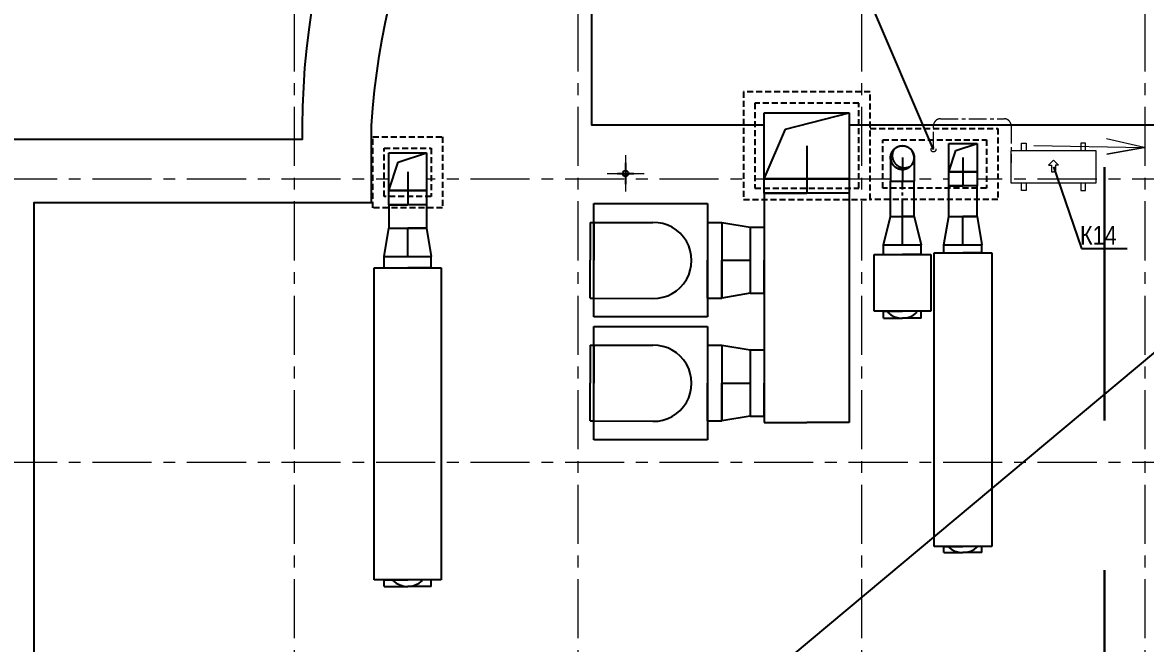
# Model space of a CAD drawing. Header units: millimetres. Extents: x -65527 to 8894748, y -37603 to 223697.
# Drawn here: x -52939 to -41057, y 197436 to 204011 of the extents above; entities that cross this region are included whole.
import ezdxf
from ezdxf import colors
from ezdxf.entities.mleader import LeaderData, LeaderLine
from ezdxf.math import Vec2, Vec3

# ---------------------------------------------------------------- set-up
doc = ezdxf.new("R2010")
doc.units = ezdxf.units.MM
doc.header["$LTSCALE"] = 10
for name, pattern in [('CENTER', [2, 1.25, -0.25, 0.25, -0.25]), ('CENTER2', [28.575, 19.05, -3.175, 3.175, -3.175]), ('HIDDEN', [9.525, 6.35, -3.175])]:
    doc.linetypes.add(name, pattern=pattern)
for name, color, linetype, lineweight in [('_ВК-К1', 14, 'Continuous', 40), ('АР_Оси', 142, 'Continuous', 9), ('АР_тонкая линия', 250, 'Continuous', 0), ('М_0_В35', 142, 'Continuous', 25), ('М_ЗАМЕТКИ', 1, 'Continuous', 13), ('М_фреонопроводы', 10, 'CENTER', 18), ('М_Холод', 161, 'Continuous', 13)]:
    doc.layers.add(name, color=color, linetype=linetype, lineweight=lineweight)
for name, color, linetype in [('Aks_скрытые_линии', 7, 'HIDDEN'), ('Aks_Схема', 3, 'Continuous'), ('Архитектура', 251, 'Continuous'), ('М_шахты ОВ-АР', 10, 'Continuous')]:
    doc.layers.add(name, color=color, linetype=linetype)
doc.layers.add('Для уточнения шахт ОВ', color=61, linetype='Continuous', plot=False)
doc.styles.get("Standard").update_dxf_attribs({"font": 'ARIALN.TTF'})

# ---------------------------------------------------------------- blocks, each defined once
blk = doc.blocks.new('A$C6f2de472')
at = {"layer": 'АР_тонкая линия', "ltscale": 100}
for p, q in [((54.6, -68.5), (54.6, -734.3)), ((54.6, -734.3), (9.6, -509.7)), ((9.6, -509.7), (54.6, -734.3)), ((54.6, -734.3), (103.6, -505.6))]:
    blk.add_line(p, q, dxfattribs=at)
blk = doc.blocks.new('A$C6552fe61')
at = {"layer": '_ВК-К1', "color": 18, "lineweight": 9, "ltscale": 100, "true_color": 0x000000}
for p, q in [((0, 192), (0, -192)), ((-195, 0), (195, 0))]:
    blk.add_line(p, q, dxfattribs=at)
blk = doc.blocks.new('*U303')
at = {"linetype": 'ByBlock'}
for p, q in [((-15.55, -3.05), (-15.55, 3.05)), ((-15.55, 3.05), (15.55, 3.05)), ((15.55, 3.05), (15.55, -3.05)), ((15.55, -3.05), (-15.55, -3.05))]:
    blk.add_line(p, q, dxfattribs=at)
blk = doc.blocks.new('Aks_rs_rect_400x200_to_300x300_300_wipe')
at = {"color": 0, "linetype": 'ByBlock', "lineweight": -2}
blk.add_wipeout([(-2, 0), (2, 0), (1.5, 3), (-1.5, 3)], dxfattribs=at)
blk = doc.blocks.new('Aks_rs_rect_400x200_to_300x300_300')
at = {"color": 0, "linetype": 'ByBlock', "lineweight": -2}
blk.add_blockref('Aks_rs_rect_400x200_to_300x300_300_wipe', (0, 0), dxfattribs=at)
for p, q in [((-2, 0), (-1.5, 3)), ((-1.5, 3), (1.5, 3)), ((1.5, 3), (2, 0)), ((-2, 0), (2, 0))]:
    blk.add_line(p, q, dxfattribs=at)
at = {"layer": 'Aks_Схема'}
blk.add_line((0, 0), (0, 3), dxfattribs=at)
blk = doc.blocks.new('Aks_es_drop_rect_300_300_100_50_50_wipe')
at = {"color": 0, "linetype": 'ByBlock', "lineweight": -2}
blk.add_wipeout([(-1.5, 1.5), (1.5, 1.5), (1.5, -3), (-1.5, -3)], dxfattribs=at)
blk = doc.blocks.new('Aks_es_drop_rect_300_300_100_50_50')
at = {"color": 0, "linetype": 'ByBlock', "lineweight": -2}
blk.add_blockref('Aks_es_drop_rect_300_300_100_50_50_wipe', (0, 0), dxfattribs=at)
for p, q in [((-1.5, 1.5), (1.5, 1.5)), ((-1.5, -3), (-1.5, 1.5)), ((1.5, 1.5), (1.5, -3)), ((1.5, -3), (-1.5, -3))]:
    blk.add_line(p, q, dxfattribs=at)
at = {"layer": 'Aks_скрытые_линии'}
for p, q in [((-0.75, 0.75), (1.5, 1.5)), ((-1.5, -1.5), (-0.75, 0.75)), ((-1.5, -1.5), (1.5, -1.5))]:
    blk.add_line(p, q, dxfattribs=at)
at = {"layer": 'Aks_Схема'}
blk.add_line((0, 0), (0, -3), dxfattribs=at)
blk = doc.blocks.new('*U307')
at = {"linetype": 'ByBlock'}
for p, q in [((-6, -6), (-6, 6)), ((-6, 6), (6, 6)), ((6, 6), (6, -6)), ((6, -6), (-6, -6))]:
    blk.add_line(p, q, dxfattribs=at)
blk = doc.blocks.new('Aks_rs_rect_800x800_to_700x600_300_wipe')
at = {"color": 0, "linetype": 'ByBlock', "lineweight": -2}
blk.add_wipeout([(-4, 0), (4, 0), (3.5, 3), (-3.5, 3)], dxfattribs=at)
blk = doc.blocks.new('Aks_rs_rect_800x800_to_700x600_300')
at = {"color": 0, "linetype": 'ByBlock', "lineweight": -2}
blk.add_blockref('Aks_rs_rect_800x800_to_700x600_300_wipe', (0, 0), dxfattribs=at)
for p, q in [((-4, 0), (-3.5, 3)), ((-3.5, 3), (3.5, 3)), ((3.5, 3), (4, 0)), ((-4, 0), (4, 0))]:
    blk.add_line(p, q, dxfattribs=at)
at = {"layer": 'Aks_Схема'}
blk.add_line((0, 0), (0, 3), dxfattribs=at)
blk = doc.blocks.new('*U308')
at = {"linetype": 'ByBlock'}
for p, q in [((-6, -6), (-6, 6)), ((-6, 6), (6, 6)), ((6, 6), (6, -6)), ((6, -6), (-6, -6))]:
    blk.add_line(p, q, dxfattribs=at)
blk = doc.blocks.new('Aks_es_drop_rect_900_700_100_50_50_wipe')
at = {"color": 0, "linetype": 'ByBlock', "lineweight": -2}
blk.add_wipeout([(-4.5, 3.5), (4.5, 3.5), (4.5, -5), (-4.5, -5)], dxfattribs=at)
blk = doc.blocks.new('Aks_es_drop_rect_900_700_100_50_50')
at = {"color": 0, "linetype": 'ByBlock', "lineweight": -2}
blk.add_blockref('Aks_es_drop_rect_900_700_100_50_50_wipe', (0, 0), dxfattribs=at)
for p, q in [((-4.5, 3.5), (4.5, 3.5)), ((-4.5, -5), (-4.5, 3.5)), ((4.5, 3.5), (4.5, -5)), ((4.5, -5), (-4.5, -5))]:
    blk.add_line(p, q, dxfattribs=at)
at = {"layer": 'Aks_скрытые_линии'}
for p, q in [((-2.25, 1.75), (4.5, 3.5)), ((-4.5, -3.5), (-2.25, 1.75)), ((-4.5, -3.5), (4.5, -3.5))]:
    blk.add_line(p, q, dxfattribs=at)
at = {"layer": 'Aks_Схема'}
blk.add_line((0, 0), (0, -5), dxfattribs=at)
blk = doc.blocks.new('Aks_es_drop_rect_400_400_100_50_50_wipe')
at = {"color": 0, "linetype": 'ByBlock', "lineweight": -2}
blk.add_wipeout([(-2, 2), (2, 2), (2, -3.5), (-2, -3.5)], dxfattribs=at)
blk = doc.blocks.new('Aks_es_drop_rect_400_400_100_50_50')
at = {"color": 0, "linetype": 'ByBlock', "lineweight": -2}
blk.add_blockref('Aks_es_drop_rect_400_400_100_50_50_wipe', (0, 0), dxfattribs=at)
for p, q in [((-2, 2), (2, 2)), ((-2, -3.5), (-2, 2)), ((2, 2), (2, -3.5)), ((2, -3.5), (-2, -3.5))]:
    blk.add_line(p, q, dxfattribs=at)
at = {"layer": 'Aks_скрытые_линии'}
for p, q in [((-1, 1), (2, 2)), ((-2, -2), (-1, 1)), ((-2, -2), (2, -2))]:
    blk.add_line(p, q, dxfattribs=at)
at = {"layer": 'Aks_Схема'}
blk.add_line((0, 0), (0, -3.5), dxfattribs=at)
blk = doc.blocks.new('*U304')
at = {"linetype": 'ByBlock'}
for p, q in [((-16.5, -3.55), (-16.5, 3.55)), ((-16.5, 3.55), (16.5, 3.55)), ((16.5, 3.55), (16.5, -3.55)), ((16.5, -3.55), (-16.5, -3.55))]:
    blk.add_line(p, q, dxfattribs=at)
blk = doc.blocks.new('*U305')
at = {"linetype": 'ByBlock'}
for p, q in [((-3, -3), (-3, 3)), ((-3, 3), (3, 3)), ((3, 3), (3, -3)), ((3, -3), (-3, -3))]:
    blk.add_line(p, q, dxfattribs=at)
blk = doc.blocks.new('Aks_rs_mixed_400x200_to_250_300_wipe')
at = {"color": 0, "linetype": 'ByBlock', "lineweight": -2}
blk.add_wipeout([(-2, 0), (2, 0), (1.25, 3), (-1.25, 3)], dxfattribs=at)
blk = doc.blocks.new('Aks_rs_mixed_400x200_to_250_300')
at = {"color": 0, "linetype": 'ByBlock', "lineweight": -2}
blk.add_blockref('Aks_rs_mixed_400x200_to_250_300_wipe', (0, 0), dxfattribs=at)
for p, q in [((-2, 0), (-1.25, 3)), ((-1.25, 3), (1.25, 3)), ((1.25, 3), (2, 0)), ((-2, 0), (2, 0))]:
    blk.add_line(p, q, dxfattribs=at)
at = {"layer": 'Aks_Схема'}
blk.add_line((0, 0), (0, 3), dxfattribs=at)
blk = doc.blocks.new('Aks_es_drop_rnd_250_250_wipe')
at = {"color": 0, "linetype": 'ByBlock', "lineweight": -2}
blk.add_wipeout([(-1.25, 0), (-1.24, 0.13), (-1.22, 0.26), (-1.19, 0.39), (-1.14, 0.51), (-1.08, 0.62), (-1.01, 0.73), (-0.93, 0.84), (-0.84, 0.93), (-0.73, 1.01), (-0.62, 1.08), (-0.51, 1.14), (-0.39, 1.19), (-0.26, 1.22), (-0.13, 1.24), (0, 1.25), (0.13, 1.24), (0.26, 1.22), (0.39, 1.19), (0.51, 1.14), (0.62, 1.08), (0.73, 1.01), (0.84, 0.93), (0.93, 0.84), (1.01, 0.73), (1.08, 0.62), (1.14, 0.51), (1.19, 0.39), (1.22, 0.26), (1.24, 0.13), (1.25, 0), (1.25, -2.5), (-1.25, -2.5)], dxfattribs=at)
blk = doc.blocks.new('Aks_es_drop_rnd_250_250')
at = {"color": 0, "linetype": 'ByBlock', "lineweight": -2}
blk.add_arc((0, 0), 1.25, 0, 180, dxfattribs=at)
blk.add_blockref('Aks_es_drop_rnd_250_250_wipe', (0, 0), dxfattribs=at)
for p, q in [((-1.25, 0), (-1.25, -2.5)), ((1.25, 0), (1.25, -2.5)), ((-1.25, -2.5), (1.25, -2.5))]:
    blk.add_line(p, q, dxfattribs=at)
at = {"color": 200, "linetype": 'CENTER2', "lineweight": -2}
blk.add_line((0, 0), (0, -2.5), dxfattribs=at)
at = {"color": 0, "linetype": 'ByBlock', "lineweight": -2}
blk.add_arc((0, 0), 1.25, 0, 180, dxfattribs=at)
at = {"layer": 'Aks_скрытые_линии'}
for centre, radius, start, end in [((0, 0), 1.25, 180, 0), ((0.22, 0.22), 1.29, 149.0362, 300.9638)]:
    blk.add_arc(centre, radius, start, end, dxfattribs=at)
at = {"layer": 'Aks_Схема'}
blk.add_line((0, 0), (0, -2.5), dxfattribs=at)
blk = doc.blocks.new('Aks_rs_rect_500x300_to_400x400_300_wipe')
at = {"color": 0, "linetype": 'ByBlock', "lineweight": -2}
blk.add_wipeout([(-2.5, 0), (2.5, 0), (2, 3), (-2, 3)], dxfattribs=at)
blk = doc.blocks.new('Aks_rs_rect_500x300_to_400x400_300')
at = {"color": 0, "linetype": 'ByBlock', "lineweight": -2}
blk.add_blockref('Aks_rs_rect_500x300_to_400x400_300_wipe', (0, 0), dxfattribs=at)
for p, q in [((-2.5, 0), (-2, 3)), ((-2, 3), (2, 3)), ((2, 3), (2.5, 0)), ((-2.5, 0), (2.5, 0))]:
    blk.add_line(p, q, dxfattribs=at)
at = {"layer": 'Aks_Схема'}
blk.add_line((0, 0), (0, 3), dxfattribs=at)
blk = doc.blocks.new('ВВПС300_300')
at = {"linetype": 'ByBlock'}
for p, q in [((-1.5, 1.5), (1.5, 1.5)), ((-1.5, -1.5), (-1.5, 1.5)), ((1.5, 1.5), (1.5, -1.5)), ((1.5, -1.5), (-1.5, -1.5))]:
    blk.add_line(p, q, dxfattribs=at)
blk = doc.blocks.new('ВВПС900_700')
at = {"linetype": 'ByBlock'}
for p, q in [((-4.5, 3.5), (4.5, 3.5)), ((-4.5, -3.5), (-4.5, 3.5)), ((4.5, 3.5), (4.5, -3.5)), ((4.5, -3.5), (-4.5, -3.5))]:
    blk.add_line(p, q, dxfattribs=at)
blk = doc.blocks.new('ВВПС400_400')
at = {"linetype": 'ByBlock'}
for p, q in [((-2, 2), (2, 2)), ((-2, -2), (-2, 2)), ((2, 2), (2, -2)), ((2, -2), (-2, -2))]:
    blk.add_line(p, q, dxfattribs=at)
blk = doc.blocks.new('ВВКС250')
at = {"linetype": 'ByBlock'}
blk.add_circle((0, 0), 1.25, dxfattribs=at)
blk = doc.blocks.new('_None')

msp = doc.modelspace()

# ---------------------------------------------------------------- linework, layer by layer
at = {"layer": 'АР_Оси', "linetype": 'CENTER', "ltscale": 50}
for p, q in [((-50063.4, 218118), (-50063.4, 163499)), ((-47063.4, 218118), (-47063.4, 163499)), ((-44063.4, 218118), (-44063.4, 163499)), ((-41063.4, 218118), (-41063.4, 163499)), ((-59198.4, 202355.6), (23980, 202355.6)), ((-59198.4, 199355.6), (23980, 199355.6))]:
    msp.add_line(p, q, dxfattribs=at)
at = {"layer": 'Архитектура', "lineweight": 25, "transparency": 33554684}
for p, q in [((-46557.7, 202525.7), (-46557.7, 202300.7)), ((-46643.6, 202413.2), (-46471.8, 202413.2)), ((-52814.7, 190605.6), (-39071.1, 202097.5))]:
    msp.add_line(p, q, dxfattribs=at)
for points in [[(-25394.6, 175020.6), (-29194.8, 175020.6), (-29194.8, 174890.6), (-34584.8, 174890.6), (-34584.8, 166600.6), (-39630.2, 166600.6), (-40166.7, 166600.6), (-40544.6, 166600.6), (-40544.6, 165640.6), (-47544.8, 165640.6), (-47544.8, 189935.6), (-53484.7, 189935.6), (-53484.7, 202775.6), (-49974.9, 202775.6), (-49974.9, 202915.6, -0.2153269), (-47376, 208670.5, -0.1503938), (-41624.7, 211265.8), (-41484.7, 211265.8), (-41484.7, 214775.6)], [(-26063.4, 180750.4), (-26064.7, 175820.6), (-29994.8, 175820.6), (-29994.8, 175690.6), (-35384.8, 175690.6), (-35384.8, 167240.6), (-39630.2, 167240.6), (-40166.7, 167240.6), (-41184.7, 167240.6), (-41184.7, 166440.6), (-46744.8, 166440.6), (-46744.8, 190605.6), (-52814.7, 190605.6), (-52814.7, 202105.6), (-49247.4, 202105.6), (-49247.6, 202920.6, -0.1810559), (-46864.7, 208155.6, -0.1811806), (-41625.3, 210538.9), (-40814.7, 210538.9), (-40814.7, 214105.6), (-32314.7, 214105.6), (-32314.7, 211105.6), (-23484.7, 211105.6)]]:
    msp.add_lwpolyline(points, format="xyb", dxfattribs=at)
msp.add_lwpolyline([(-37424.8, 202925.3), (-46913.6, 202925.3), (-46913.6, 204123), (-31642.4, 204123)], dxfattribs=at)
msp.add_circle((-46557.7, 202413.2), 30, dxfattribs=at)
at = {"layer": 'Для уточнения шахт ОВ', "linetype": 'HIDDEN', "lineweight": 30, "ltscale": 50}
msp.add_line((-41489.8, 190274.3), (-41489.8, 202480.3), dxfattribs=at)
at = {"layer": 'М_0_В35', "linetype": 'Continuous'}
for p, q in [((-43754.7, 201957.5), (-43754.7, 202330.5)), ((-43754.7, 202330.5), (-43629.7, 202330.5)), ((-43504.7, 202330.5), (-43629.7, 202330.5)), ((-43504.7, 201957.5), (-43504.7, 202330.5)), ((-43139.7, 201957.5), (-43139.7, 202280.5)), ((-43139.7, 202280.5), (-42989.7, 202280.5)), ((-42839.7, 202280.5), (-42989.7, 202280.5)), ((-42839.7, 201957.5), (-42839.7, 202280.5)), ((-45091.8, 202205.5), (-44641.8, 202205.5)), ((-45091.8, 202205.5), (-45091.8, 199776.9)), ((-44191.8, 202205.5), (-44641.8, 202205.5)), ((-44191.8, 202205.5), (-44191.8, 199776.9)), ((-46932.3, 201894.2), (-46932.3, 201494.2)), ((-46932.3, 201894.2), (-46892.9, 201894.2)), ((-46892.9, 201894.2), (-46892.9, 201494.2)), ((-45692.9, 201894.2), (-45692.9, 201494.2)), ((-45692.9, 201894.2), (-45539.9, 201894.2)), ((-45539.9, 201894.2), (-45539.9, 201494.2)), ((-43754.7, 201957.5), (-43629.7, 201957.5)), ((-43504.7, 201957.5), (-43629.7, 201957.5)), ((-43139.7, 201957.5), (-42989.7, 201957.5)), ((-42839.7, 201957.5), (-42989.7, 201957.5)), ((-49063.4, 201832.6), (-48863.4, 201832.6)), ((-48663.4, 201832.6), (-48863.4, 201832.6)), ((-45239.9, 201844.2), (-45239.9, 201494.2)), ((-45239.9, 201844.2), (-45091.8, 201844.2)), ((-45091.8, 201844.2), (-45091.8, 201494.2)), ((-43829.7, 201554), (-43829.7, 201657.5)), ((-43829.7, 201657.5), (-43629.7, 201657.5)), ((-43429.7, 201657.5), (-43629.7, 201657.5)), ((-43429.7, 201554), (-43429.7, 201657.5)), ((-43189.7, 201573.2), (-43189.7, 201657.5)), ((-43189.7, 201657.5), (-42989.7, 201657.5)), ((-42789.7, 201657.5), (-42989.7, 201657.5)), ((-42789.7, 201573.2), (-42789.7, 201657.5)), ((-49113.4, 201412.5), (-49113.4, 201532.6)), ((-49113.4, 201532.6), (-48863.4, 201532.6)), ((-48613.4, 201532.6), (-48863.4, 201532.6)), ((-48613.4, 201412.5), (-48613.4, 201532.6)), ((-43829.7, 201554), (-43629.7, 201554)), ((-43429.7, 201554), (-43629.7, 201554)), ((-43189.7, 201573.2), (-42989.7, 201573.2)), ((-42789.7, 201573.2), (-42989.7, 201573.2)), ((-49113.4, 201412.5), (-48863.4, 201412.5)), ((-48613.4, 201412.5), (-48863.4, 201412.5)), ((-46932.3, 201094.2), (-46932.3, 201494.2)), ((-46892.9, 201094.2), (-46892.9, 201494.2)), ((-45692.9, 201094.2), (-45692.9, 201494.2)), ((-45539.9, 201094.2), (-45539.9, 201494.2)), ((-45239.9, 201144.2), (-45239.9, 201494.2)), ((-45091.8, 201144.2), (-45091.8, 201494.2)), ((-46932.3, 201094.2), (-46892.9, 201094.2)), ((-45692.9, 201094.2), (-45539.9, 201094.2)), ((-45239.9, 201144.2), (-45091.8, 201144.2)), ((-43829.7, 200879.3), (-43829.7, 200954)), ((-43829.7, 200954), (-43629.7, 200954)), ((-43429.7, 200954), (-43629.7, 200954)), ((-43429.7, 200879.3), (-43429.7, 200954)), ((-43829.7, 200879.3), (-43629.7, 200879.3)), ((-43429.7, 200879.3), (-43629.7, 200879.3)), ((-46932.3, 200594.2), (-46932.3, 200194.2)), ((-46932.3, 200594.2), (-46892.9, 200594.2)), ((-46892.9, 200594.2), (-46892.9, 200194.2)), ((-45692.9, 200594.2), (-45692.9, 200194.2)), ((-45692.9, 200594.2), (-45539.9, 200594.2)), ((-45539.9, 200594.2), (-45539.9, 200194.2)), ((-45239.9, 200544.2), (-45239.9, 200194.2)), ((-45239.9, 200544.2), (-45091.8, 200544.2)), ((-45091.8, 200544.2), (-45091.8, 200194.2)), ((-46932.3, 199794.2), (-46932.3, 200194.2)), ((-46892.9, 199794.2), (-46892.9, 200194.2)), ((-45692.9, 199794.2), (-45692.9, 200194.2)), ((-45539.9, 199794.2), (-45539.9, 200194.2)), ((-45239.9, 199844.2), (-45239.9, 200194.2)), ((-45091.8, 199844.2), (-45091.8, 200194.2)), ((-46932.3, 199794.2), (-46892.9, 199794.2)), ((-45692.9, 199794.2), (-45539.9, 199794.2)), ((-45239.9, 199844.2), (-45091.8, 199844.2)), ((-45091.8, 199776.9), (-44641.8, 199776.9)), ((-44191.8, 199776.9), (-44641.8, 199776.9)), ((-43189.7, 198398.8), (-43189.7, 198463.2)), ((-43189.7, 198463.2), (-42989.7, 198463.2)), ((-42789.7, 198463.2), (-42989.7, 198463.2)), ((-42789.7, 198398.8), (-42789.7, 198463.2)), ((-43189.7, 198398.8), (-42989.7, 198398.8)), ((-42789.7, 198398.8), (-42989.7, 198398.8)), ((-49113.4, 198041.2), (-49113.4, 198112.5)), ((-49113.4, 198112.5), (-48863.4, 198112.5)), ((-48613.4, 198112.5), (-48863.4, 198112.5)), ((-48613.4, 198041.2), (-48613.4, 198112.5)), ((-49113.4, 198041.2), (-48863.4, 198041.2)), ((-48613.4, 198041.2), (-48863.4, 198041.2))]:
    msp.add_line(p, q, dxfattribs=at)
at = {"layer": 'М_0_В35', "color": 200, "linetype": 'CENTER2'}
msp.add_line((-43629.7, 201957.5), (-43629.7, 202330.5), dxfattribs=at)
at = {"layer": 'М_0_В35', "linetype": 'ByBlock'}
for points in [[(-46932.3, 201894.2), (-46268.6, 201894.2)], [(-46932.3, 201094.2), (-46268.6, 201089.5)], [(-46932.3, 200594.2), (-46268.6, 200594.2)], [(-46932.3, 199794.2), (-46268.6, 199789.5)]]:
    msp.add_lwpolyline(points, dxfattribs=at)
for centre in [(-46262.1, 201491.9), (-46262.1, 200191.9)]:
    msp.add_arc(centre, 402.4, 269.0733, 90.9267, dxfattribs=at)
at = {"layer": 'М_0_В35'}
for centre in [(-43629.7, 201104.2), (-42989.7, 198623.7), (-48863.4, 198266)]:
    msp.add_arc(centre, 224.8, 225.53454, 314.46546, dxfattribs=at)
at = {"layer": 'М_фреонопроводы', "ltscale": 10}
msp.add_circle((-43301, 202665.4), 25, dxfattribs=at)
at = {"layer": 'М_Холод'}
for points in [[(-42370.7, 202653.7), (-42370.7, 202733.7), (-42320.7, 202733.7), (-42320.7, 202653.7)], [(-41690.7, 202653.7), (-41690.7, 202733.7), (-41740.7, 202733.7), (-41740.7, 202653.7)], [(-42030.7, 202552.1), (-42082.9, 202499.8), (-42051.4, 202499.8), (-42051.4, 202429.9), (-42030.7, 202429.9)], [(-42030.7, 202552.1), (-41978.4, 202499.8), (-42009.9, 202499.8), (-42009.9, 202429.9), (-42030.7, 202429.9)], [(-42320.7, 202313.7), (-42320.7, 202233.7), (-42370.7, 202233.7), (-42370.7, 202313.7)], [(-41740.7, 202313.7), (-41740.7, 202233.7), (-41690.7, 202233.7), (-41690.7, 202313.7)]]:
    msp.add_lwpolyline(points, dxfattribs=at)
msp.add_lwpolyline([(-41580.7, 202653.7), (-42480.7, 202653.7), (-42480.7, 202313.7), (-41580.7, 202313.7)], close=True, dxfattribs=at)

# ---------------------------------------------------------------- block references
at = {"layer": 'Архитектура', "lineweight": 25, "transparency": 33554684, "xscale": 1.754367527776944, "yscale": 1.754367527776944, "zscale": 1.754367527776944, "rotation": 88.90682465246924}
msp.add_blockref('A$C6f2de472', (-42360.4, 202615.9), dxfattribs=at)
at = {"layer": 'Архитектура', "lineweight": 25, "transparency": 33554684}
msp.add_blockref('A$C6552fe61', (-46557.7, 202413.2), dxfattribs=at)
at = {"layer": 'М_0_В35', "linetype": 'ByBlock', "xscale": 100, "yscale": 100, "zscale": 100}
for name, p, rotation in [('*U307', (-46292.9, 201494.2), 179.999999999996), ('*U305', (-43629.7, 201254), 269.999999999996), ('*U303', (-42989.7, 200018.2), 269.999999999996), ('*U304', (-48863.4, 199762.5), 269.9999999999959), ('*U308', (-46292.9, 200194.2), 179.999999999996)]:
    msp.add_blockref(name, p, dxfattribs=dict(at, rotation=rotation))

# ---------------------------------------------------------------- next in the draw order: block references
at = {"layer": 'М_0_В35', "linetype": 'Continuous', "xscale": 100, "yscale": 100, "zscale": 100}
for name, p in [('Aks_es_drop_rect_900_700_100_50_50', (-44641.8, 202705.5)), ('Aks_es_drop_rect_300_300_100_50_50', (-42989.7, 202580.5)), ('Aks_es_drop_rnd_250_250', (-43629.7, 202580.5)), ('Aks_rs_mixed_400x200_to_250_300', (-43629.7, 201657.5)), ('Aks_rs_rect_400x200_to_300x300_300', (-42989.7, 201657.5))]:
    msp.add_blockref(name, p, dxfattribs=at)
at = {"layer": 'М_0_В35', "linetype": 'ByBlock', "xscale": 100, "yscale": 100, "zscale": 100}
msp.add_blockref('Aks_es_drop_rect_400_400_100_50_50', (-48863.4, 202430.6), dxfattribs=at)
at = {"layer": 'М_0_В35', "linetype": 'Continuous', "xscale": 100, "yscale": 100, "zscale": 100, "rotation": 269.9999999999953}
for p in [(-45539.9, 201494.2), (-45539.9, 200194.2)]:
    msp.add_blockref('Aks_rs_rect_800x800_to_700x600_300', p, dxfattribs=at)

# ---------------------------------------------------------------- next in the draw order: linework, layer by layer
at = {"layer": 'М_0_В35', "linetype": 'Continuous'}
for p, q in [((-49063.4, 202080.6), (-48863.4, 202080.6)), ((-49063.4, 202080.6), (-49063.4, 201832.6)), ((-48663.4, 202080.6), (-48863.4, 202080.6)), ((-48663.4, 202080.6), (-48663.4, 201832.6))]:
    msp.add_line(p, q, dxfattribs=at)
at = {"layer": 'М_фреонопроводы', "ltscale": 15}
msp.add_lwpolyline([(-43301, 202665.4), (-43301, 202916.7, -0.4142136), (-43226, 202991.7), (-42553.7, 202991.7, -0.4142136), (-42478.7, 202916.7), (-42478.7, 202525.3)], format="xyb", dxfattribs=at)
at = {"layer": 'М_шахты ОВ-АР', "color": 161, "linetype": 'HIDDEN'}
for points in [[(-43971.8, 203275.5), (-45311.8, 203275.5), (-45311.8, 202135.5), (-43971.8, 202135.5)], [(-44091.8, 203155.5), (-45191.8, 203155.5), (-45191.8, 202255.5), (-44091.8, 202255.5)], [(-42619.7, 202135.5), (-43971.8, 202135.5), (-43971.8, 202888.3), (-42619.7, 202888.3)], [(-48493.4, 202047.8), (-49233.4, 202047.8), (-49233.4, 202800.6), (-48493.4, 202800.6)], [(-42739.7, 202255.5), (-43836.7, 202255.5), (-43836.7, 202768.3), (-42739.7, 202768.3)], [(-48613.4, 202167.8), (-49113.4, 202167.8), (-49113.4, 202680.6), (-48613.4, 202680.6)]]:
    msp.add_lwpolyline(points, close=True, dxfattribs=at)

# ---------------------------------------------------------------- next in the draw order: block references
at = {"layer": 'М_0_В35', "linetype": 'HIDDEN', "xscale": 100, "yscale": 100, "zscale": 100}
for name, p in [('ВВПС900_700', (-44641.8, 202705.5)), ('ВВПС300_300', (-42989.7, 202580.5)), ('ВВПС400_400', (-48863.4, 202430.6)), ('ВВКС250', (-43629.7, 202580.5))]:
    msp.add_blockref(name, p, dxfattribs=at)

# ---------------------------------------------------------------- next in the draw order: leaders
at = {"layer": 'М_ЗАМЕТКИ', "color": 7, "linetype": 'ByBlock'}
ml = msp.add_multileader_mtext('Standard', dxfattribs=at)
ml.set_content('К14 подъем на кровлю\\P{\\W0.8;Rг 12,7мм, Rж 6,35мм}', color=7)
ml.set_leader_properties()
ml.set_arrow_properties(name='NONE')
ml.build(insert=Vec2(0, 0))
ml.multileader.update_dxf_attribs({"text_left_attachment_type": 6, "text_right_attachment_type": 6, "dogleg_length": 0.36, "arrow_head_size": 0.162})
ctx = ml.context
ctx.base_point, ctx.char_height, ctx.arrow_head_size, ctx.landing_gap_size, ctx.plane_origin = Vec3(-46509.2, 204549.9, 0), 200, 0.162, 0.081, Vec3(-28931.8, 210113.1, 0)
ctx.left_attachment, ctx.right_attachment, ctx.text_align_type = 6, 6, 1
notes = []
notes.append((ctx, [(1, (1, 1, 0), (-44107.7, 204549.9, 0), (-1, 0), 0.324, [(0, [(-43301, 202665.4, 0)], 0, [])])]))
ctx.mtext.insert, ctx.mtext.width, ctx.mtext.defined_height, ctx.mtext.alignment, ctx.mtext.flow_direction = Vec3(-45308.6, 204789.9, 0), 2817.48, 544.3, 2, 5
ml = msp.add_multileader_mtext('Standard', dxfattribs=at)
ml.set_content('К14', color=7)
ml.set_leader_properties()
ml.set_arrow_properties(name='NONE')
ml.build(insert=Vec2(0, 0))
ml.multileader.update_dxf_attribs({"text_left_attachment_type": 6, "text_right_attachment_type": 6, "dogleg_length": 0.36, "arrow_head_size": 0.162})
ctx = ml.context
ctx.base_point, ctx.char_height, ctx.arrow_head_size, ctx.landing_gap_size, ctx.plane_origin = Vec3(-41735.4, 201618.1, 0), 200, 0.162, 0.081, Vec3(-27661.4, 209931.4, 0)
ctx.left_attachment, ctx.right_attachment, ctx.text_align_type = 6, 6, 1
notes.append((ctx, [(0, (1, 1, 0), (-41735.7, 201618.1, 0), (1, 0), 0.324, [(0, [(-42030.7, 202483.7, 0)], 0, [])])]))
ctx.mtext.insert, ctx.mtext.width, ctx.mtext.defined_height, ctx.mtext.alignment, ctx.mtext.flow_direction = Vec3(-41555.9, 201858.1, 0), 2817.48, 544.3, 2, 5
for ctx, leaders in notes:
    for number, flags, end, landing, length, lines in leaders:
        leader = LeaderData()
        leader.index, (leader.has_last_leader_line, leader.has_dogleg_vector, leader.attachment_direction) = number, flags
        leader.last_leader_point, leader.dogleg_vector, leader.dogleg_length = Vec3(end), Vec3(landing), length
        for number, points, colour, breaks in lines:
            line = LeaderLine()
            line.index, line.vertices, line.color, line.breaks = number, Vec3.list(points), colors.encode_raw_color(colour), breaks
            leader.lines.append(line)
        ctx.leaders.append(leader)

# ---------------------------------------------------------------- next in the draw order: block references
at = {"layer": 'М_0_В35', "linetype": 'ByBlock', "xscale": 100, "yscale": 100, "zscale": 100}
msp.add_blockref('Aks_rs_rect_500x300_to_400x400_300', (-48863.4, 201532.6), dxfattribs=at)

doc.saveas('drawing.dxf')
